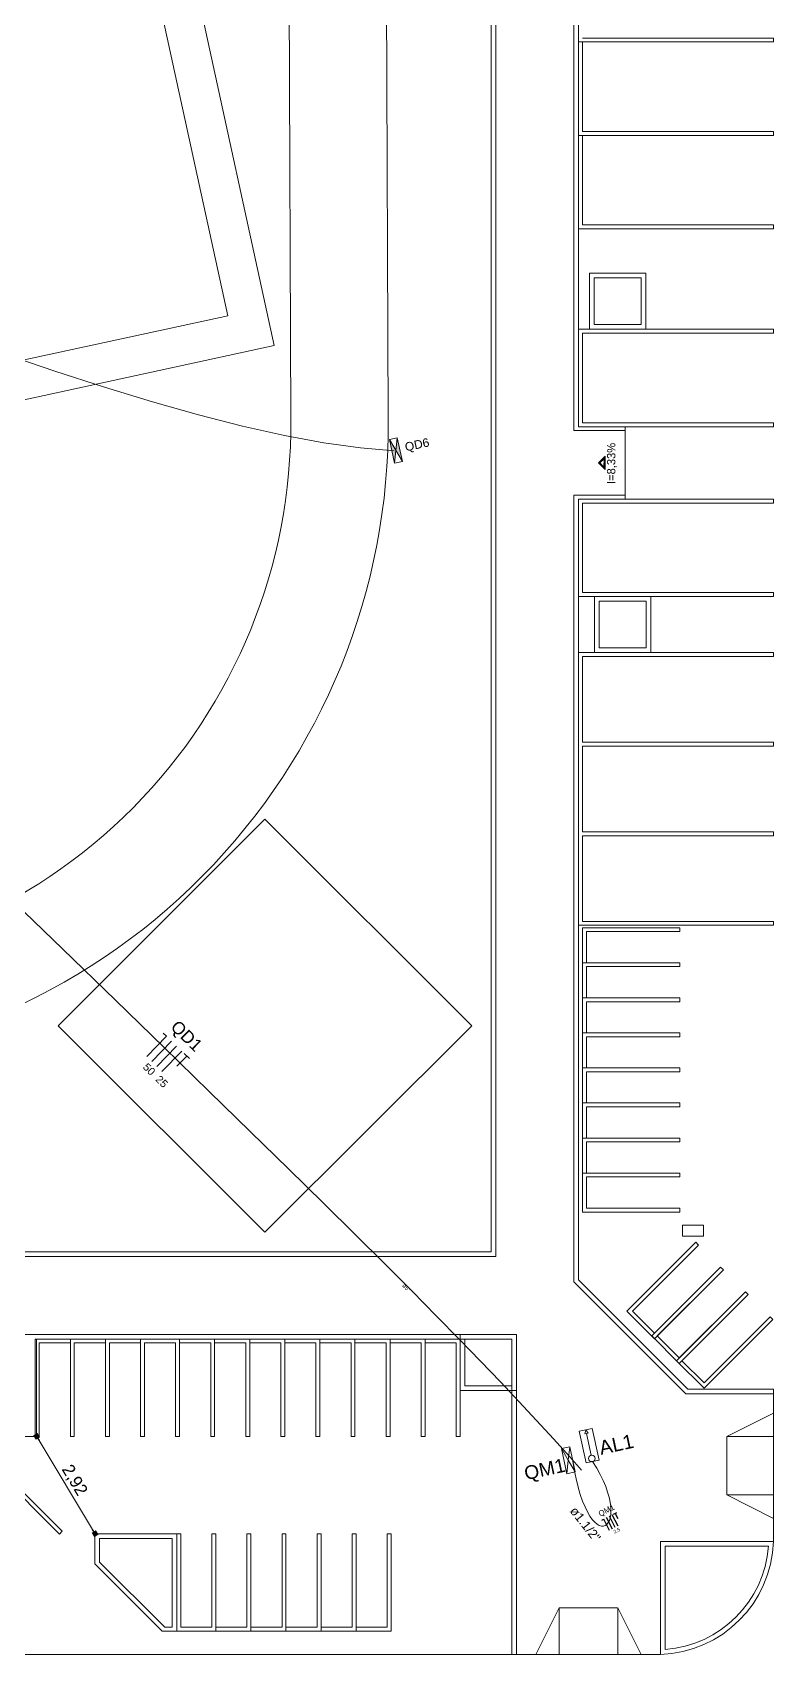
# Model space of a CAD drawing. Header units: millimetres. Extents: x -395 to 1008, y 9 to 692.
# Drawn here: x -291.28 to -272.27, y 9.26 to 50.91 of the extents above; entities that cross this region are included whole.
import ezdxf

# ---------------------------------------------------------------- set-up
doc = ezdxf.new("R2010")
doc.units = ezdxf.units.MM
doc.header["$LTSCALE"] = 0.1
doc.header["$MEASUREMENT"] = 0
doc.layers.get('0').update_dxf_attribs({"color": 5})
for name, color, linetype, lineweight in [('.10 ultra fina', 240, 'Continuous', 5), ('.15', 150, 'Continuous', 15), ('.20', 130, 'Continuous', 5), ('.25', 70, 'Continuous', 5), ('.40 Interno parede', 27, 'Continuous', 5)]:
    doc.layers.add(name, color=color, linetype=linetype, lineweight=lineweight)
doc.styles.add('Arial', font='arial.ttf')
doc.styles.add('Texto Wilian', font='himalaya.ttf')

# ---------------------------------------------------------------- blocks, each defined once
blk = doc.blocks.new('etwew')
at = {"layer": '.10 ultra fina', "lineweight": 5}
h = blk.add_hatch(color=240, dxfattribs=at)
h.dxf.hatch_style = 1
h.paths.add_polyline_path([(416.606, 99.768), (416.608, 100.114), (416.434, 99.942)])
h.paths.add_polyline_path([(416.579, 99.835), (416.473, 99.942), (416.58, 100.048)], flags=16)
at = {"layer": '.10 ultra fina', "color": 240, "lineweight": 5}
for p, q in [((413.686, 79.689), (413.686, 174.466)), ((413.806, 79.569), (413.806, 174.466)), ((408.546, 101.056), (408.305, 157.09)), ((411.046, 101.077), (410.805, 157.112)), ((415.806, 100.771), (415.806, 126.669)), ((415.926, 100.871), (415.926, 126.449)), ((408.118, 102.955), (403.582, 123.815)), ((403.22, 120.771), (406.928, 103.719)), ((420.926, 110.849), (416.026, 110.849)), ((420.926, 110.749), (420.926, 110.849)), ((415.926, 110.749), (420.926, 110.749)), ((416.026, 108.449), (416.026, 110.749)), ((415.926, 108.349), (420.926, 108.349)), ((420.926, 108.449), (416.026, 108.449)), ((416.026, 106.049), (416.026, 108.349)), ((420.926, 108.349), (420.926, 108.449)), ((415.926, 105.949), (420.926, 105.949)), ((420.926, 106.049), (416.026, 106.049)), ((420.926, 105.949), (420.926, 106.049)), ((416.21, 104.811), (417.65, 104.811)), ((416.21, 103.371), (416.21, 104.811)), ((416.33, 104.691), (417.53, 104.691)), ((416.33, 103.491), (416.33, 104.691)), ((417.53, 104.691), (417.53, 103.491)), ((417.65, 104.811), (417.65, 103.371)), ((406.928, 103.719), (400.283, 102.275)), ((420.926, 103.371), (415.926, 103.371)), ((417.65, 103.371), (416.21, 103.371)), ((417.53, 103.491), (416.33, 103.491)), ((420.926, 103.271), (420.926, 103.371)), ((397.564, 100.66), (408.118, 102.955)), ((416.026, 100.971), (416.026, 103.271)), ((416.026, 103.271), (420.926, 103.271)), ((415.926, 100.871), (420.926, 100.871)), ((420.926, 100.971), (416.026, 100.971)), ((417.126, 100.771), (417.126, 100.871)), ((420.926, 100.871), (420.926, 100.971)), ((415.806, 100.771), (417.126, 100.771)), ((417.126, 100.771), (417.126, 99.111)), ((416.608, 100.114), (416.434, 99.942)), ((416.58, 100.048), (416.473, 99.942)), ((416.579, 99.835), (416.58, 100.048)), ((416.606, 99.768), (416.608, 100.114)), ((416.434, 99.942), (416.606, 99.768)), ((416.473, 99.942), (416.579, 99.835)), ((415.806, 78.921), (415.806, 99.111)), ((417.126, 99.111), (415.806, 99.111)), ((415.926, 78.971), (415.926, 99.011)), ((420.926, 99.011), (415.926, 99.011)), ((416.026, 96.611), (416.026, 98.911)), ((416.026, 98.911), (420.926, 98.911)), ((417.126, 99.111), (417.126, 99.011)), ((420.926, 98.911), (420.926, 99.011)), ((415.926, 96.511), (420.926, 96.511)), ((420.926, 96.611), (416.026, 96.611)), ((416.338, 96.511), (417.778, 96.511)), ((416.338, 95.071), (416.338, 96.511)), ((416.458, 96.391), (417.658, 96.391)), ((416.458, 95.191), (416.458, 96.391)), ((417.658, 96.391), (417.658, 95.191)), ((417.778, 96.511), (417.778, 95.071)), ((420.926, 96.611), (420.926, 96.511)), ((420.926, 95.071), (415.926, 95.071)), ((416.026, 94.971), (420.926, 94.971)), ((416.026, 92.771), (416.026, 94.971)), ((417.778, 95.071), (416.338, 95.071)), ((417.658, 95.191), (416.458, 95.191)), ((420.926, 95.071), (420.926, 94.971)), ((420.926, 92.771), (416.026, 92.771)), ((416.026, 92.671), (420.926, 92.671)), ((416.026, 90.471), (416.026, 92.671)), ((420.926, 92.771), (420.926, 92.671)), ((402.58, 85.492), (407.883, 90.795)), ((407.883, 90.795), (413.186, 85.492)), ((420.926, 90.471), (416.026, 90.471)), ((416.026, 90.371), (420.926, 90.371)), ((416.026, 88.171), (416.026, 90.371)), ((420.926, 90.471), (420.926, 90.371)), ((415.926, 88.071), (420.926, 88.071)), ((420.926, 88.171), (416.026, 88.171)), ((416.026, 87.109), (416.026, 88.009)), ((416.026, 88.009), (418.526, 88.009)), ((418.526, 87.909), (416.126, 87.909)), ((416.126, 87.909), (416.126, 87.109)), ((418.526, 88.009), (418.526, 87.909)), ((420.926, 88.171), (420.926, 88.071)), ((416.026, 86.209), (416.026, 87.109)), ((416.026, 87.109), (418.526, 87.109)), ((418.526, 87.109), (418.526, 87.009)), ((418.526, 87.009), (416.126, 87.009)), ((416.126, 87.009), (416.126, 86.209)), ((416.026, 85.309), (416.026, 86.209)), ((416.026, 86.209), (418.526, 86.209)), ((418.526, 86.209), (418.526, 86.109)), ((418.526, 86.109), (416.126, 86.109)), ((416.126, 86.109), (416.126, 85.309)), ((407.883, 80.189), (402.58, 85.492)), ((413.186, 85.492), (407.883, 80.189)), ((416.026, 84.409), (416.026, 85.309)), ((416.026, 85.309), (418.526, 85.309)), ((418.526, 85.209), (416.126, 85.209)), ((416.126, 85.209), (416.126, 84.409)), ((418.526, 85.309), (418.526, 85.209)), ((416.026, 83.509), (416.026, 84.409)), ((416.026, 84.409), (418.526, 84.409)), ((418.526, 84.309), (416.126, 84.309)), ((416.126, 84.309), (416.126, 83.509)), ((418.526, 84.409), (418.526, 84.309)), ((416.026, 82.609), (416.026, 83.509)), ((416.026, 83.509), (418.526, 83.509)), ((418.526, 83.409), (416.126, 83.409)), ((416.126, 83.409), (416.126, 82.609)), ((418.526, 83.509), (418.526, 83.409)), ((416.026, 81.709), (416.026, 82.609)), ((416.026, 82.609), (418.526, 82.609)), ((418.526, 82.509), (416.126, 82.509)), ((416.126, 82.509), (416.126, 81.709)), ((418.526, 82.609), (418.526, 82.509)), ((416.026, 80.709), (416.026, 81.709)), ((416.026, 81.709), (418.526, 81.709)), ((418.526, 81.709), (418.526, 81.609)), ((418.526, 81.609), (416.126, 81.609)), ((416.126, 81.609), (416.126, 80.809)), ((416.126, 80.809), (418.526, 80.809)), ((418.526, 80.809), (418.526, 80.709)), ((418.526, 80.709), (416.026, 80.709)), ((419.134, 80.375), (418.595, 80.375)), ((418.595, 80.375), (418.595, 80.091)), ((419.134, 80.091), (419.134, 80.375)), ((418.595, 80.091), (419.134, 80.091)), ((363.409, 79.569), (413.806, 79.569)), ((363.458, 79.689), (413.686, 79.689)), ((418.934, 79.932), (417.166, 78.165)), ((417.308, 78.165), (419.005, 79.862)), ((419.005, 79.862), (418.934, 79.932)), ((419.57, 79.296), (417.803, 77.528)), ((419.57, 79.296), (417.873, 77.599)), ((417.873, 77.457), (419.641, 79.225)), ((417.944, 77.528), (419.641, 79.225)), ((419.641, 79.225), (419.57, 79.296)), ((419.641, 79.225), (419.57, 79.296)), ((418.682, 76.046), (415.806, 78.921)), ((418.732, 76.166), (415.926, 78.971)), ((420.207, 78.66), (418.439, 76.892)), ((420.207, 78.66), (418.51, 76.963)), ((418.51, 76.821), (420.277, 78.589)), ((418.58, 76.892), (420.277, 78.589)), ((420.277, 78.589), (420.207, 78.66)), ((420.277, 78.589), (420.207, 78.66)), ((417.166, 78.165), (417.873, 77.457)), ((417.873, 77.599), (417.308, 78.165)), ((420.843, 78.023), (419.146, 76.326)), ((419.146, 76.185), (420.914, 77.952)), ((420.914, 77.952), (420.843, 78.023)), ((398.898, 77.569), (414.331, 77.569)), ((414.331, 77.569), (412.891, 77.569)), ((412.891, 77.569), (412.891, 76.129)), ((414.331, 77.569), (414.331, 69.349)), ((414.331, 76.129), (414.331, 77.569)), ((417.803, 77.528), (418.51, 76.821)), ((418.51, 76.963), (417.944, 77.528)), ((402.891, 77.449), (401.991, 77.449)), ((401.991, 77.449), (401.991, 74.949)), ((414.211, 77.449), (402.02, 77.449)), ((402.02, 77.449), (402.02, 74.949)), ((402.091, 74.949), (402.091, 77.349)), ((402.091, 77.349), (402.891, 77.349)), ((403.791, 77.449), (402.891, 77.449)), ((402.891, 77.449), (402.891, 74.949)), ((402.991, 74.949), (402.991, 77.349)), ((402.991, 77.349), (403.791, 77.349)), ((404.691, 77.449), (403.791, 77.449)), ((403.791, 77.449), (403.791, 74.949)), ((403.891, 74.949), (403.891, 77.349)), ((403.891, 77.349), (404.691, 77.349)), ((404.691, 74.949), (404.691, 77.449)), ((404.691, 77.449), (405.691, 77.449)), ((405.591, 77.349), (404.791, 77.349)), ((404.791, 77.349), (404.791, 74.949)), ((405.591, 74.949), (405.591, 77.349)), ((405.691, 77.449), (405.691, 74.949)), ((405.691, 77.449), (406.591, 77.449)), ((406.491, 77.349), (405.691, 77.349)), ((406.491, 74.949), (406.491, 77.349)), ((406.591, 77.449), (406.591, 74.949)), ((406.591, 77.449), (407.491, 77.449)), ((407.391, 77.349), (406.591, 77.349)), ((407.391, 74.949), (407.391, 77.349)), ((407.491, 77.449), (407.491, 74.949)), ((407.491, 77.449), (408.391, 77.449)), ((408.291, 77.349), (407.491, 77.349)), ((408.291, 74.949), (408.291, 77.349)), ((408.391, 77.449), (408.391, 74.949)), ((408.391, 77.449), (409.291, 77.449)), ((409.191, 77.349), (408.391, 77.349)), ((409.191, 74.949), (409.191, 77.349)), ((409.291, 77.449), (409.291, 74.949)), ((409.291, 77.449), (410.191, 77.449)), ((410.091, 77.349), (409.291, 77.349)), ((410.091, 74.949), (410.091, 77.349)), ((410.191, 77.449), (410.191, 74.949)), ((410.191, 77.449), (411.091, 77.449)), ((410.991, 77.349), (410.191, 77.349)), ((410.991, 74.949), (410.991, 77.349)), ((411.091, 77.449), (411.091, 74.949)), ((411.091, 77.449), (411.991, 77.449)), ((411.891, 77.349), (411.091, 77.349)), ((411.891, 74.949), (411.891, 77.349)), ((411.991, 77.449), (411.991, 74.949)), ((411.991, 77.449), (412.891, 77.449)), ((412.791, 77.349), (411.991, 77.349)), ((412.791, 74.949), (412.791, 77.349)), ((412.891, 77.449), (412.891, 74.949)), ((414.211, 77.449), (413.011, 77.449)), ((413.011, 77.449), (413.011, 76.249)), ((414.211, 69.349), (414.211, 77.449)), ((414.211, 76.249), (414.211, 77.449)), ((398.347, 76.706), (402.61, 72.443)), ((418.439, 76.892), (419.146, 76.185)), ((419.146, 76.326), (418.58, 76.892)), ((413.011, 76.249), (414.211, 76.249)), ((412.891, 76.129), (414.331, 76.129)), ((420.928, 76.046), (418.682, 76.046)), ((420.928, 76.166), (418.732, 76.166)), ((420.926, 75.546), (420.928, 76.046)), ((420.928, 76.046), (420.928, 76.166)), ((420.926, 75.546), (419.726, 74.946)), ((420.926, 74.946), (420.926, 75.546)), ((402.025, 74.951), (402.068, 74.977)), ((400.246, 74.949), (402.681, 72.513)), ((402.02, 74.949), (400.246, 74.949)), ((401.991, 74.949), (402.091, 74.949)), ((402.092, 74.84), (403.458, 72.563)), ((402.891, 74.949), (402.991, 74.949)), ((403.791, 74.949), (403.891, 74.949)), ((404.791, 74.949), (404.691, 74.949)), ((405.691, 74.949), (405.591, 74.949)), ((406.591, 74.949), (406.491, 74.949)), ((407.491, 74.949), (407.391, 74.949)), ((408.391, 74.949), (408.291, 74.949)), ((409.291, 74.949), (409.191, 74.949)), ((410.191, 74.949), (410.091, 74.949)), ((411.091, 74.949), (410.991, 74.949)), ((411.991, 74.949), (411.891, 74.949)), ((412.891, 74.949), (412.791, 74.949)), ((419.726, 74.946), (419.726, 73.449)), ((420.926, 74.946), (419.726, 74.946)), ((420.926, 74.946), (420.926, 73.446)), ((420.926, 73.446), (419.726, 73.446)), ((420.926, 72.846), (419.726, 73.446)), ((420.926, 73.446), (420.926, 72.846)), ((402.681, 72.513), (402.61, 72.443)), ((402.681, 72.513), (402.681, 72.513)), ((403.525, 72.451), (403.568, 72.477)), ((420.928, 72.249), (420.926, 72.846)), ((405.62, 72.449), (403.52, 72.449)), ((403.52, 72.449), (403.52, 71.674)), ((405.5, 72.329), (403.64, 72.329)), ((403.64, 72.329), (403.64, 71.724)), ((405.5, 70.049), (405.5, 72.329)), ((405.72, 72.449), (405.62, 72.449)), ((405.62, 72.449), (405.62, 69.949)), ((405.62, 69.949), (405.62, 72.449)), ((405.72, 70.049), (405.72, 72.449)), ((406.62, 72.449), (406.52, 72.449)), ((406.52, 72.449), (406.52, 70.049)), ((406.62, 69.949), (406.62, 72.449)), ((407.52, 72.449), (407.42, 72.449)), ((407.42, 72.449), (407.42, 70.049)), ((407.52, 69.949), (407.52, 72.449)), ((408.42, 72.449), (408.32, 72.449)), ((408.32, 72.449), (408.32, 70.049)), ((408.42, 69.949), (408.42, 72.449)), ((409.32, 72.449), (409.22, 72.449)), ((409.22, 72.449), (409.22, 70.049)), ((409.32, 69.949), (409.32, 72.449)), ((410.22, 72.449), (410.12, 72.449)), ((410.12, 72.449), (410.12, 70.049)), ((410.22, 69.949), (410.22, 72.449)), ((411.12, 72.449), (411.02, 72.449)), ((411.02, 72.449), (411.02, 70.049)), ((411.12, 69.949), (411.12, 72.449)), ((418.028, 69.349), (418.028, 72.249)), ((418.028, 72.249), (420.928, 72.249)), ((418.148, 69.477), (418.148, 72.129)), ((418.148, 72.129), (420.799, 72.129)), ((403.52, 71.674), (405.246, 69.949)), ((403.64, 71.724), (405.316, 70.049)), ((414.831, 69.349), (415.431, 70.549)), ((415.431, 70.549), (416.928, 70.549)), ((415.431, 69.349), (415.431, 70.549)), ((416.931, 69.349), (416.931, 70.549)), ((417.531, 69.349), (416.931, 70.549)), ((405.316, 70.049), (405.5, 70.049)), ((406.52, 70.049), (405.72, 70.049)), ((407.42, 70.049), (406.62, 70.049)), ((408.32, 70.049), (407.52, 70.049)), ((409.22, 70.049), (408.42, 70.049)), ((410.12, 70.049), (409.32, 70.049)), ((411.02, 70.049), (410.22, 70.049)), ((405.246, 69.949), (405.62, 69.949)), ((405.62, 69.949), (406.62, 69.949)), ((406.62, 69.949), (407.52, 69.949)), ((407.52, 69.949), (408.42, 69.949)), ((408.42, 69.949), (409.32, 69.949)), ((409.32, 69.949), (410.22, 69.949)), ((410.22, 69.949), (411.12, 69.949)), ((298.928, 69.349), (414.831, 69.349)), ((415.431, 69.349), (414.831, 69.349)), ((415.431, 69.349), (416.931, 69.349)), ((416.931, 69.349), (417.531, 69.349)), ((417.531, 69.349), (418.028, 69.349))]:
    blk.add_line(p, q, dxfattribs=at)
for centre, radius, start, end in [((394.546, 100.935), 14, 270.1186, 0.4929), ((394.546, 100.935), 16.5, 270.1186, 0.4929), ((417.928, 72.349), 3, 271.9102, 358.0898), ((417.928, 72.349), 2.88, 274.381, 355.619)]:
    blk.add_arc(centre, radius, start, end, dxfattribs=at)
at = {"layer": '.10 ultra fina', "color": 240, "lineweight": 5, "style": 'Texto Wilian'}
for s, height, rotation, p in [('I=8,33%%%', 0.2133, 89.7513, (416.868, 99.4)), ('2,92', 0.32, 300.9638, (402.658, 74.108))]:
    blk.add_text(s, height=height, rotation=rotation, dxfattribs=at).set_placement(p)

msp = doc.modelspace()

# ---------------------------------------------------------------- hatches: boundary and pattern name
h = msp.add_hatch(color=256)
h.dxf.hatch_style = 1
h.paths.add_polyline_path([(-281.79, 39.893), (-281.923, 40.501), (-281.957, 40.175)])
h.paths.add_polyline_path([(-281.957, 40.175), (-282.124, 40.457), (-281.992, 39.849)])

# ---------------------------------------------------------------- linework, layer by layer
at = {"layer": '.15', "color": 150, "lineweight": 15}
for p, q in [((-281.923, 40.501), (-282.124, 40.457)), ((-282.124, 40.457), (-281.992, 39.849)), ((-282.124, 40.457), (-281.79, 39.893)), ((-281.923, 40.501), (-281.992, 39.849)), ((-281.923, 40.501), (-281.79, 39.893)), ((-281.79, 39.893), (-281.992, 39.849)), ((-277.258, 14.994), (-276.924, 15.067)), ((-277.081, 14.181), (-277.258, 14.994)), ((-277.091, 15.031), (-277.114, 14.928)), ((-277.091, 15.031), (-277.027, 14.947)), ((-276.747, 14.253), (-276.924, 15.067)), ((-277.715, 14.548), (-277.501, 14.595)), ((-277.538, 14.249), (-277.501, 14.595)), ((-277.36, 13.949), (-277.501, 14.595)), ((-277.114, 14.928), (-277.027, 14.947)), ((-276.949, 14.378), (-277.07, 14.937)), ((-277.575, 13.903), (-277.715, 14.548)), ((-277.538, 14.249), (-277.715, 14.548)), ((-277.575, 13.903), (-277.538, 14.249)), ((-277.36, 13.949), (-277.538, 14.249)), ((-277.081, 14.181), (-276.747, 14.253)), ((-277.575, 13.903), (-277.36, 13.949))]:
    msp.add_line(p, q, dxfattribs=at)
msp.add_circle((-276.932, 14.297), 0.0823, dxfattribs=at)
at = {"layer": '.20', "color": 130, "lineweight": 20}
for points in [[(-282.006, 40.164), (-282.871, 40.237), (-283.811, 40.369), (-284.82, 40.558), (-285.893, 40.799), (-287.024, 41.088), (-288.207, 41.422), (-289.436, 41.798), (-290.706, 42.211), (-292.011, 42.658)], [(-291.979, 28.801), (-290.511, 27.378), (-289.155, 26.062), (-287.903, 24.845), (-286.749, 23.721), (-285.688, 22.685), (-284.714, 21.73), (-283.819, 20.849), (-282.998, 20.038), (-282.245, 19.289), (-281.553, 18.596), (-280.917, 17.953), (-280.33, 17.354), (-279.786, 16.793), (-279.279, 16.263), (-278.803, 15.758), (-278.351, 15.273), (-277.918, 14.8), (-277.497, 14.334), (-277.197, 13.997)], [(-276.914, 14.217), (-276.808, 14.048), (-276.717, 13.884), (-276.64, 13.727), (-276.577, 13.577), (-276.527, 13.434), (-276.49, 13.3), (-276.464, 13.175), (-276.449, 13.059), (-276.444, 12.954), (-276.449, 12.859), (-276.462, 12.776), (-276.484, 12.706), (-276.513, 12.648), (-276.548, 12.604), (-276.589, 12.574), (-276.636, 12.559), (-276.687, 12.559), (-276.741, 12.576), (-276.799, 12.609), (-276.859, 12.66), (-276.921, 12.729), (-276.983, 12.817), (-277.046, 12.924), (-277.108, 13.051), (-277.169, 13.199), (-277.228, 13.368), (-277.285, 13.559), (-277.338, 13.773), (-277.387, 14.011), (-277.431, 14.272)]]:
    msp.add_lwpolyline(points, dxfattribs=at)
at = {"layer": '.25', "color": 70, "lineweight": 25}
for p, q in [((-288.35, 24.614), (-287.844, 25.134)), ((-288.22, 24.488), (-287.714, 25.007)), ((-287.93, 25.218), (-287.844, 25.134)), ((-288.09, 24.361), (-287.584, 24.881)), ((-287.961, 24.234), (-287.454, 24.754)), ((-287.577, 24.367), (-287.324, 24.627)), ((-287.393, 24.695), (-287.255, 24.56)), ((-276.676, 12.714), (-276.628, 12.739)), ((-276.478, 12.446), (-276.628, 12.739)), ((-276.404, 12.484), (-276.554, 12.777)), ((-276.331, 12.521), (-276.481, 12.814)), ((-276.258, 12.559), (-276.408, 12.852)), ((-276.374, 12.869), (-276.295, 12.909)), ((-276.259, 12.743), (-276.335, 12.889))]:
    msp.add_line(p, q, dxfattribs=at)
at = {"color": 0, "linetype": 'ByBlock', "lineweight": -2}
for p, q in [((-291.141, 14.809), (-291.108, 14.753)), ((-289.708, 12.421), (-289.742, 12.476))]:
    msp.add_line(p, q, dxfattribs=at)
at = {"color": 0, "linetype": 'ByBlock'}
for points in [[(-291.197, 14.776), (-291.264, 14.887), (-291.086, 14.842), (-291.153, 14.954)], [(-289.653, 12.454), (-289.586, 12.342), (-289.764, 12.387), (-289.697, 12.276)]]:
    msp.add_solid(points, dxfattribs=at)

# ---------------------------------------------------------------- block references
at = {"layer": '.10 ultra fina', "color": 240, "lineweight": 5}
msp.add_blockref('etwew', (-693.2, -60.087), dxfattribs=at)

# ---------------------------------------------------------------- texts
at = {"layer": '.40 Interno parede', "color": 27, "line_spacing_factor": 0.9, "style": 'Arial'}
for s, insert, char_height, width, attachment_point, rotation in [('QD6', (-281.689, 40.091), 0.2197, 1.23685, 7, 12.2675), ('QD1', (-287.496, 24.97), 0.3159, 1.79034, 8, 315.7117), ('50', (-288.358, 24.216), 0.1964, 0.59187, 8, 315.7117), ('25', (-288.035, 23.9), 0.1964, 0.59187, 8, 315.7117), ('ø5"', (-281.728, 18.643), 0.1059, 0.44137, 8, 314.8293), ('AL1', (-276.7, 14.388), 0.3582, 1.74542, 7, 12.2675), ('QM1', (-278.603, 13.643), 0.3509, 2.08247, 7, 12.2675), ('ø1.1/2"', (-277.195, 12.533), 0.2325, 2.03093, 8, 308.3091), ('QM1', (-276.508, 12.865), 0.1434, 0.85634, 8, 27.1071), ('2.5', (-276.271, 12.403), 0.0891, 0.33571, 8, 27.1071)]:
    msp.add_mtext(s, dxfattribs=dict(at, insert=insert, char_height=char_height, width=width, attachment_point=attachment_point, rotation=rotation))

doc.saveas('drawing.dxf')
